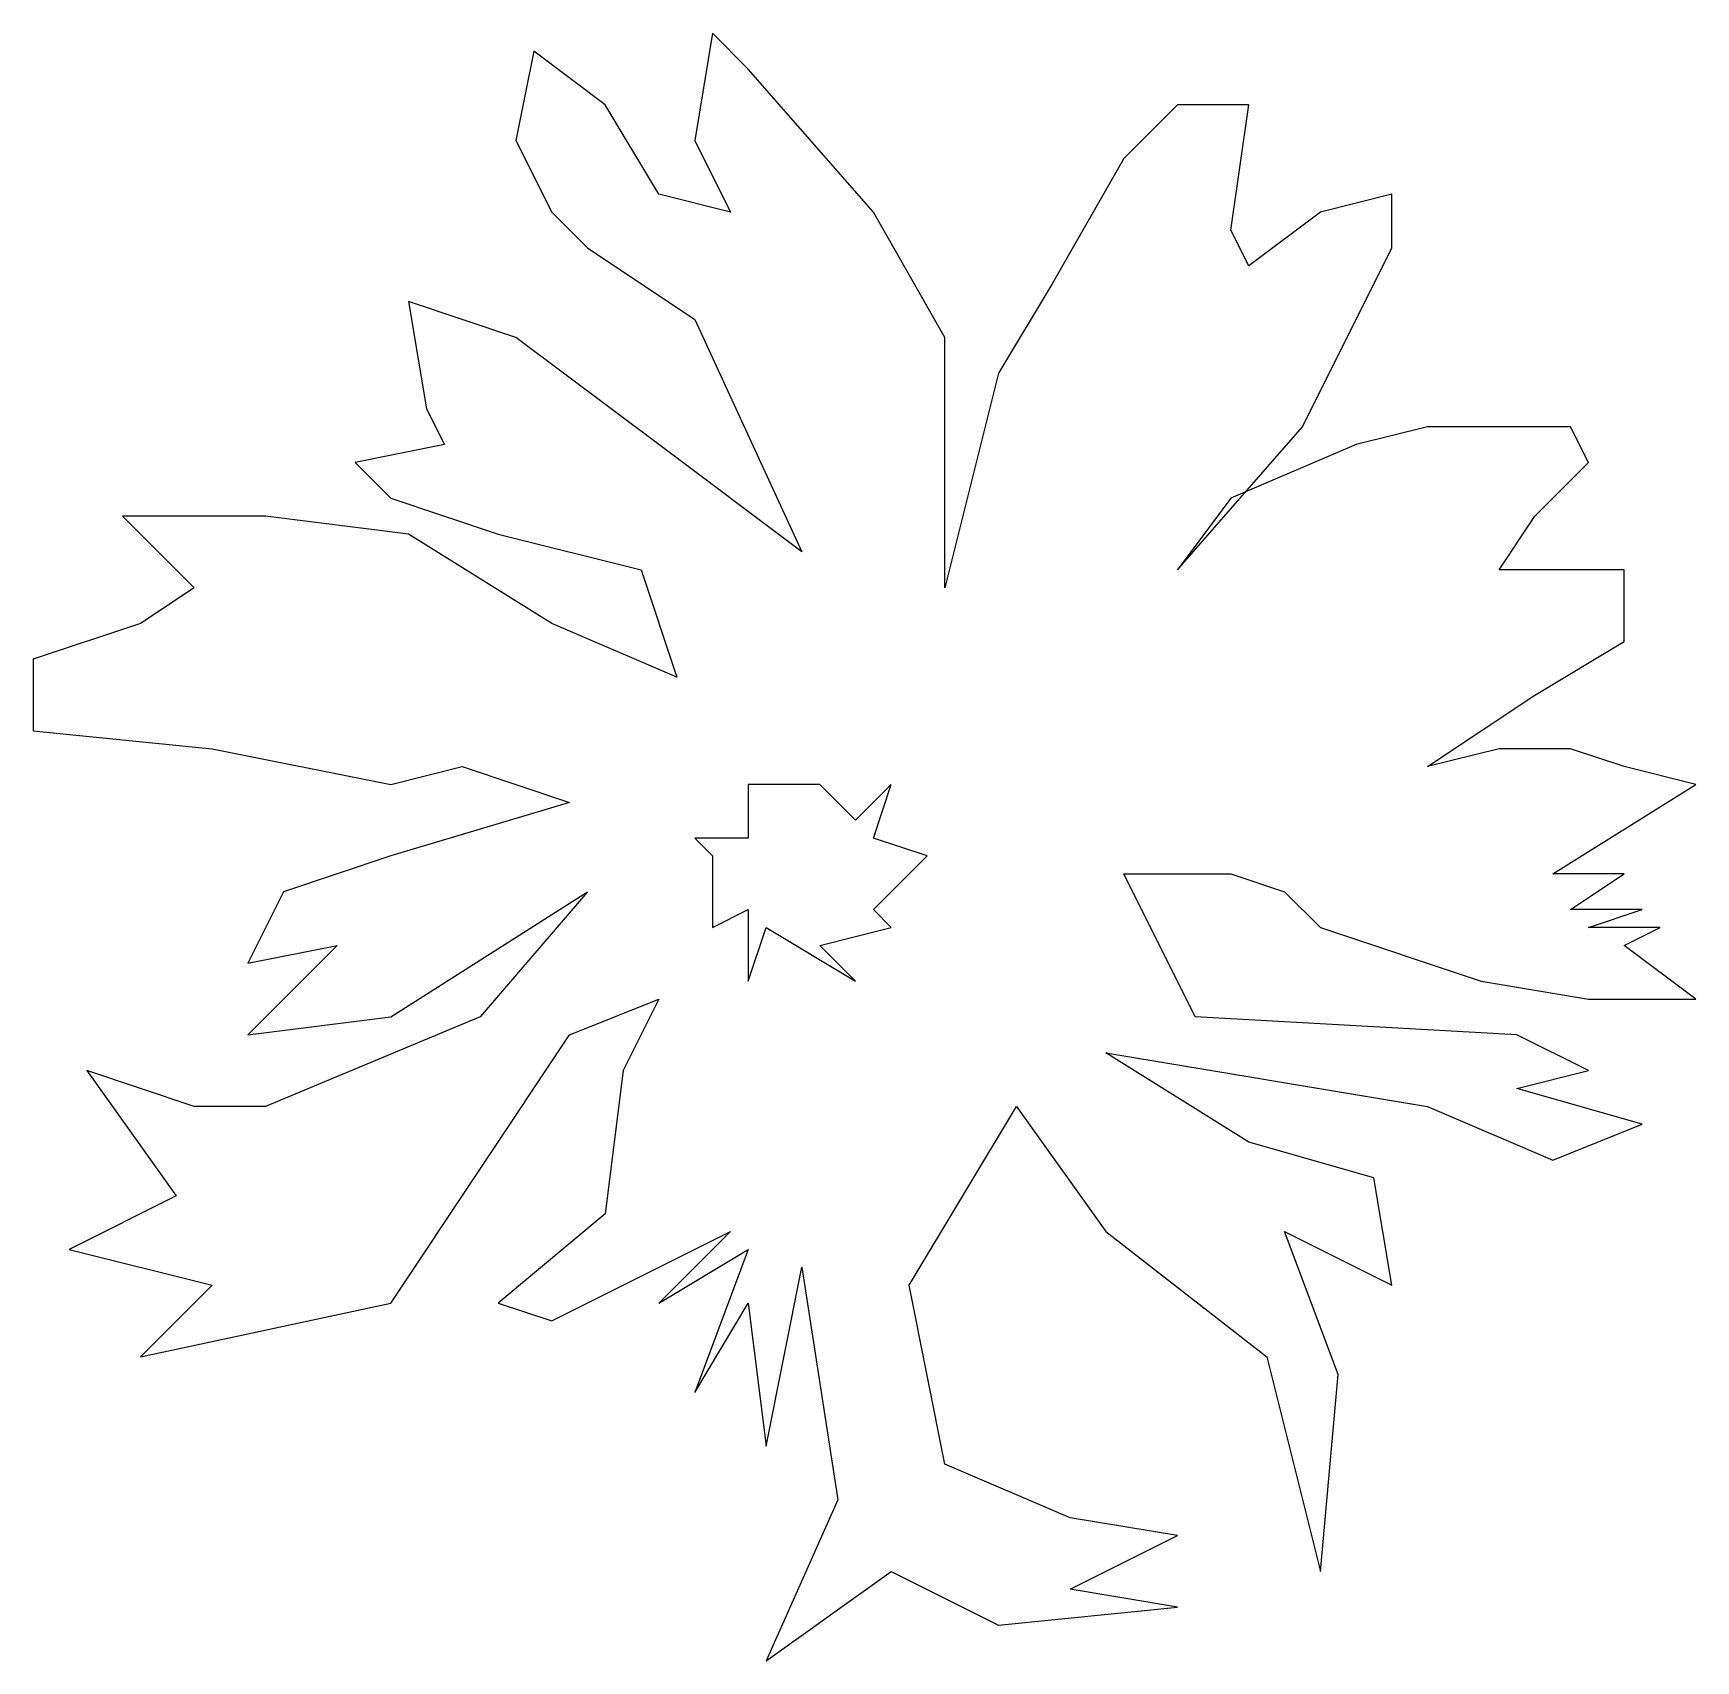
# Model space of a CAD drawing. Header units: millimetres. Extents: x 14385 to 129787, y 107826 to 186798.
# Drawn here: x 46508 to 47926, y 125177 to 126564 of the extents above; entities that cross this region are included whole.
import ezdxf

# ---------------------------------------------------------------- set-up
doc = ezdxf.new("R2010")
doc.units = ezdxf.units.MM
doc.header["$LTSCALE"] = 1000
doc.layers.add('FF-PLANTS', color=86, linetype='Continuous')
doc.styles.add('DIM', font='txt')

# ---------------------------------------------------------------- blocks, each defined once
blk = doc.blocks.new('A$C5150074A')
at = {"color": 8}
for p, q in [((-182.88, 701.04), (-198.12, 609.6)), ((-152.4, 670.56), (-182.88, 701.04)), ((-335.28, 685.8), (-350.52, 609.6)), ((-274.32, 640.08), (-335.28, 685.8)), ((-45.72, 548.64), (-152.4, 670.56)), ((-228.6, 563.88), (-274.32, 640.08)), ((213.36, 640.08), (167.64, 594.36)), ((274.32, 640.08), (213.36, 640.08)), ((259.08, 533.4), (274.32, 640.08)), ((-350.52, 609.6), (-320.04, 548.64)), ((-198.12, 609.6), (-167.64, 548.64)), ((167.64, 594.36), (106.68, 487.68)), ((-167.64, 548.64), (-228.6, 563.88)), ((396.24, 563.88), (335.28, 548.64)), ((396.24, 518.16), (396.24, 563.88)), ((-320.04, 548.64), (-289.56, 518.16)), ((15.24, 441.96), (-45.72, 548.64)), ((335.28, 548.64), (274.32, 502.92)), ((274.32, 502.92), (259.08, 533.4)), ((-289.56, 518.16), (-198.12, 457.2)), ((320.04, 365.76), (396.24, 518.16)), ((106.68, 487.68), (60.96, 411.48)), ((-350.52, 441.96), (-441.96, 472.44)), ((-441.96, 472.44), (-426.72, 381)), ((-198.12, 457.2), (-106.68, 259.08)), ((-228.6, 350.52), (-350.52, 441.96)), ((15.24, 304.8), (15.24, 441.96)), ((60.96, 411.48), (15.24, 228.6)), ((-426.72, 381), (-411.48, 350.52)), ((213.36, 243.84), (320.04, 365.76)), ((426.72, 365.76), (365.76, 350.52)), ((548.64, 365.76), (426.72, 365.76)), ((563.88, 335.28), (548.64, 365.76)), ((-411.48, 350.52), (-487.68, 335.28)), ((-106.68, 259.08), (-228.6, 350.52)), ((365.76, 350.52), (259.08, 304.8)), ((-487.68, 335.28), (-457.2, 304.8)), ((518.16, 289.56), (563.88, 335.28)), ((-457.2, 304.8), (-365.76, 274.32)), ((15.24, 228.6), (15.24, 304.8)), ((259.08, 304.8), (213.36, 243.84)), ((-685.8, 289.56), (-624.84, 228.6)), ((-563.88, 289.56), (-685.8, 289.56)), ((-441.96, 274.32), (-563.88, 289.56)), ((487.68, 243.84), (518.16, 289.56)), ((-320.04, 198.12), (-441.96, 274.32)), ((-365.76, 274.32), (-243.84, 243.84)), ((-243.84, 243.84), (-213.36, 152.4)), ((579.12, 243.84), (487.68, 243.84)), ((594.36, 243.84), (579.12, 243.84)), ((594.36, 182.88), (594.36, 243.84)), ((-624.84, 228.6), (-670.56, 198.12)), ((-670.56, 198.12), (-762, 167.64)), ((-213.36, 152.4), (-320.04, 198.12)), ((518.16, 137.16), (594.36, 182.88)), ((-762, 167.64), (-762, 106.68)), ((426.72, 76.2), (518.16, 137.16)), ((-762, 106.68), (-609.6, 91.44)), ((-609.6, 91.44), (-457.2, 60.96)), ((487.68, 91.44), (426.72, 76.2)), ((548.64, 91.44), (487.68, 91.44)), ((594.36, 76.2), (548.64, 91.44)), ((-457.2, 60.96), (-396.24, 76.2)), ((-396.24, 76.2), (-304.8, 45.72)), ((655.32, 60.96), (594.36, 76.2)), ((-91.44, 60.96), (-152.4, 60.96)), ((-152.4, 60.96), (-152.4, 15.24)), ((-60.96, 30.48), (-91.44, 60.96)), ((-30.48, 60.96), (-60.96, 30.48)), ((-45.72, 15.24), (-30.48, 60.96)), ((533.4, -15.24), (655.32, 60.96)), ((-304.8, 45.72), (-457.2, 0)), ((-152.4, 15.24), (-198.12, 15.24)), ((-198.12, 15.24), (-182.88, 0)), ((0, 0), (-45.72, 15.24)), ((-457.2, 0), (-548.64, -30.48)), ((-182.88, 0), (-182.88, -60.96)), ((-45.72, -45.72), (0, 0)), ((167.64, -15.24), (259.08, -15.24)), ((228.6, -137.16), (167.64, -15.24)), ((259.08, -15.24), (304.8, -30.48)), ((594.36, -15.24), (533.4, -15.24)), ((548.64, -45.72), (594.36, -15.24)), ((-548.64, -30.48), (-579.12, -91.44)), ((-457.2, -137.16), (-289.56, -30.48)), ((-289.56, -30.48), (-381, -137.16)), ((304.8, -30.48), (335.28, -60.96)), ((-182.88, -60.96), (-152.4, -45.72)), ((-152.4, -45.72), (-152.4, -106.68)), ((-30.48, -60.96), (-45.72, -45.72)), ((609.6, -45.72), (548.64, -45.72)), ((563.88, -60.96), (609.6, -45.72)), ((-152.4, -106.68), (-137.16, -60.96)), ((-137.16, -60.96), (-60.96, -106.68)), ((-91.44, -76.2), (-30.48, -60.96)), ((335.28, -60.96), (472.44, -106.68)), ((624.84, -60.96), (563.88, -60.96)), ((594.36, -76.2), (624.84, -60.96)), ((-579.12, -91.44), (-502.92, -76.2)), ((-502.92, -76.2), (-579.12, -152.4)), ((-60.96, -106.68), (-91.44, -76.2)), ((655.32, -121.92), (594.36, -76.2)), ((472.44, -106.68), (563.88, -121.92)), ((-304.8, -152.4), (-228.6, -121.92)), ((-228.6, -121.92), (-259.08, -182.88)), ((563.88, -121.92), (655.32, -121.92)), ((-579.12, -152.4), (-457.2, -137.16)), ((-381, -137.16), (-563.88, -213.36)), ((502.92, -152.4), (228.6, -137.16)), ((-457.2, -381), (-304.8, -152.4)), ((563.88, -182.88), (502.92, -152.4)), ((274.32, -243.84), (152.4, -167.64)), ((152.4, -167.64), (426.72, -213.36)), ((-624.84, -213.36), (-716.28, -182.88)), ((-716.28, -182.88), (-640.08, -289.56)), ((-259.08, -182.88), (-274.32, -304.8)), ((502.92, -198.12), (563.88, -182.88)), ((609.6, -228.6), (502.92, -198.12)), ((-563.88, -213.36), (-624.84, -213.36)), ((-15.24, -365.76), (76.2, -213.36)), ((76.2, -213.36), (152.4, -320.04)), ((426.72, -213.36), (533.4, -259.08)), ((533.4, -259.08), (609.6, -228.6)), ((381, -274.32), (274.32, -243.84)), ((396.24, -365.76), (381, -274.32)), ((-640.08, -289.56), (-731.52, -335.28)), ((-274.32, -304.8), (-365.76, -381)), ((-320.04, -396.24), (-167.64, -320.04)), ((-167.64, -320.04), (-228.6, -381)), ((152.4, -320.04), (289.56, -426.72)), ((350.52, -441.96), (304.8, -320.04)), ((304.8, -320.04), (396.24, -365.76)), ((-731.52, -335.28), (-609.6, -365.76)), ((-228.6, -381), (-152.4, -335.28)), ((-152.4, -335.28), (-198.12, -457.2)), ((-137.16, -502.92), (-106.68, -350.52)), ((-106.68, -350.52), (-76.2, -548.64)), ((-609.6, -365.76), (-670.56, -426.72)), ((15.24, -518.16), (-15.24, -365.76)), ((-670.56, -426.72), (-457.2, -381)), ((-365.76, -381), (-320.04, -396.24)), ((-198.12, -457.2), (-152.4, -381)), ((-152.4, -381), (-137.16, -502.92)), ((289.56, -426.72), (335.28, -609.6)), ((335.28, -609.6), (350.52, -441.96)), ((121.92, -563.88), (15.24, -518.16)), ((-76.2, -548.64), (-137.16, -685.8)), ((213.36, -579.12), (121.92, -563.88)), ((121.92, -624.84), (213.36, -579.12)), ((-137.16, -685.8), (-30.48, -609.6)), ((-30.48, -609.6), (60.96, -655.32)), ((213.36, -640.08), (121.92, -624.84)), ((60.96, -655.32), (213.36, -640.08))]:
    blk.add_line(p, q, dxfattribs=at)
at = {"color": 8, "style": 'DIM', "flags": 1}
for tag in ['YVALUE', 'XVALUE']:
    blk.add_attdef(tag, (-60.96, 30.48), '', height=0.01, dxfattribs=at)

msp = doc.modelspace()

# ---------------------------------------------------------------- block references
at = {"layer": 'FF-PLANTS'}
msp.add_blockref('A$C5150074A', (47270.2, 125862.5), dxfattribs=at)

doc.saveas('drawing.dxf')
